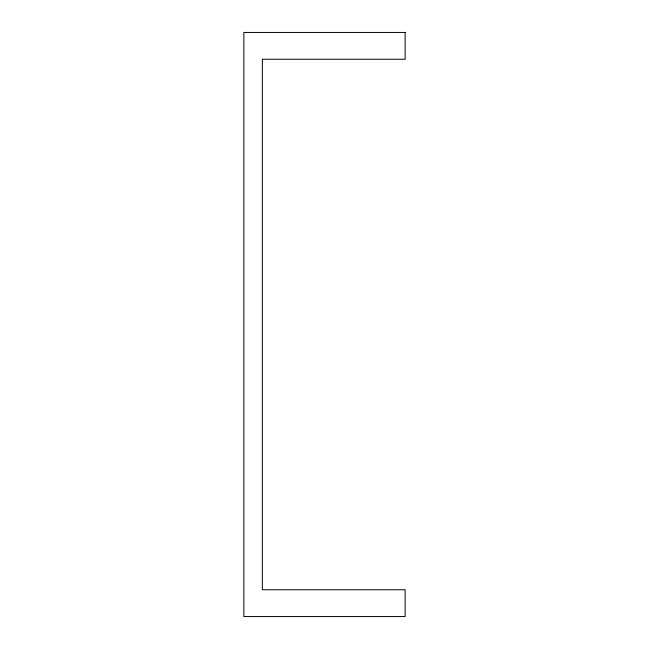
<?xml version="1.0" encoding="UTF-8"?>
<svg xmlns="http://www.w3.org/2000/svg" width="649" height="649" viewBox="0 0 649 649"><rect width="100%" height="100%" fill="white"/><g stroke="black" fill="none" stroke-linecap="round" stroke-linejoin="round"><path stroke-width="0.97" d="M405.138 32.45L243.862 32.45L243.862 616.55L405.138 616.55L405.138 589.746L262.358 589.746L262.358 59.254L405.138 59.254L405.138 32.45"/></g></svg>
